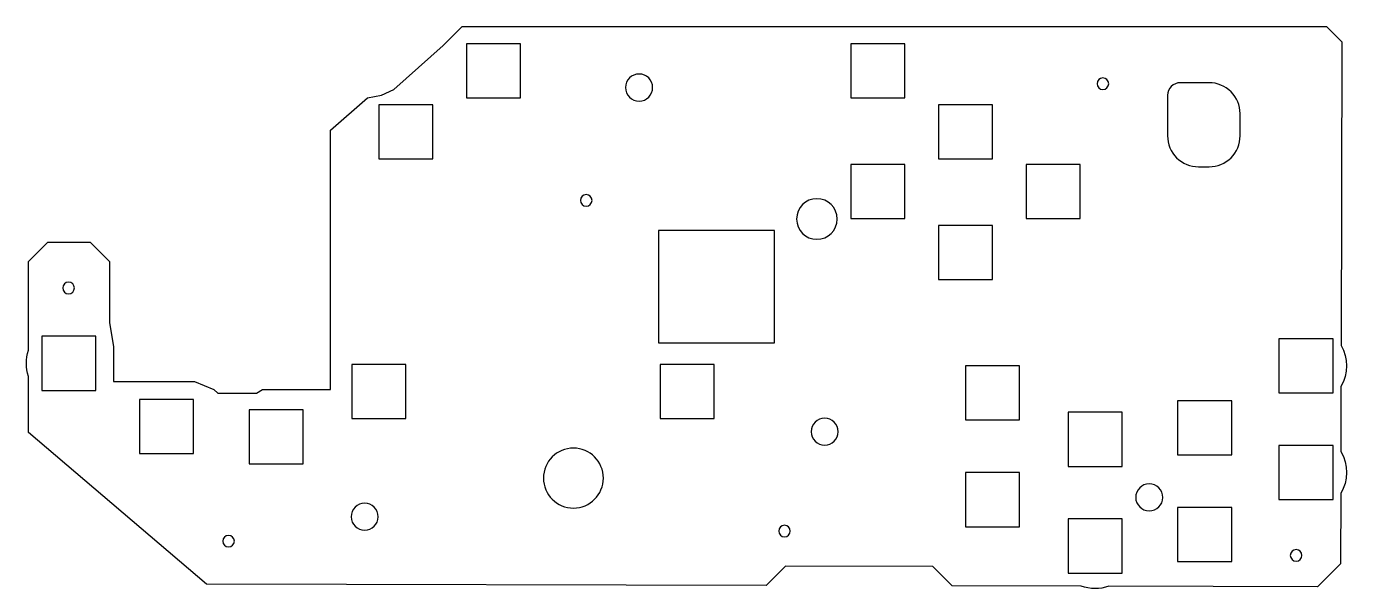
# Model space of a CAD drawing. Header units: millimetres. Extents: x -139 to 203, y -109 to 37.
import ezdxf

# ---------------------------------------------------------------- set-up
doc = ezdxf.new("R2010")
doc.units = ezdxf.units.MM
doc.layers.get('0').update_dxf_attribs({"linetype": 'CONTINUOUS'})

msp = doc.modelspace()

# ---------------------------------------------------------------- linework, layer by layer
for points in [[(-138, -53.72, -0.157874), (-138, -46.95), (-138, -24), (-133, -19), (-122, -19), (-117, -24), (-117, -39.81), (-116, -46), (-116, -55), (-95, -55), (-90.07, -57.05), (-89, -58), (-79, -58), (-77.47, -57.05), (-59.87, -57.05), (-59.87, 10), (-50.26, 18.38), (-46.66, 19.07), (-43.5, 20.5), (-30.7, 31.89), (-25.78, 36.81), (197.85, 36.81), (201.84, 32.81), (201.64, -45.68, -0.271223), (201.61, -56.29), (201.57, -73.17, -0.27824), (201.54, -84.02), (201.49, -102.15), (195.52, -108.13), (141.53, -107.99, -0.167091), (134.38, -107.97), (101, -107.89), (96, -102.88), (57.88, -102.78), (52.88, -107.77), (-91.96, -107.4), (-138, -68.21)], [(164.75, 0.5), (167.5, 0.5, 0.414214), (175.5, 8.5), (175.5, 14.25, 0.414214), (167.5, 22.25), (160, 22.25, 0.414214), (156.75, 19), (156.75, 8.5, 0.414214)]]:
    msp.add_lwpolyline(points, format="xyb", close=True)
for points in [[(-10.68, 18.32), (-10.68, 32.32), (-24.68, 32.32), (-24.68, 18.32)], [(88.77, 18.32), (88.77, 32.32), (74.77, 32.32), (74.77, 18.32)], [(-33.37, 2.55), (-33.37, 16.55), (-47.37, 16.55), (-47.37, 2.55)], [(111.45, 2.55), (111.45, 16.55), (97.45, 16.55), (97.45, 2.55)], [(88.77, -12.87), (88.77, 1.13), (74.77, 1.13), (74.77, -12.87)], [(134.11, -12.87), (134.11, 1.13), (120.11, 1.13), (120.11, -12.87)], [(25, -45), (55, -45), (55, -16), (25, -16)], [(111.45, -28.64), (111.45, -14.64), (97.45, -14.64), (97.45, -28.64)], [(-120.53, -57.34), (-120.53, -43.34), (-134.54, -43.34), (-134.54, -57.34)], [(199.56, -57.96), (199.56, -43.96), (185.56, -43.96), (185.56, -57.96)], [(-40.33, -64.6), (-40.33, -50.6), (-54.33, -50.6), (-54.33, -64.6)], [(39.41, -64.6), (39.41, -50.6), (25.41, -50.6), (25.41, -64.6)], [(118.47, -64.98), (118.47, -50.98), (104.47, -50.98), (104.47, -64.98)], [(-95.26, -73.64), (-95.26, -59.64), (-109.25, -59.64), (-109.25, -73.64)], [(173.34, -74), (173.34, -60), (159.34, -60), (159.34, -74)], [(-66.9, -76.36), (-66.9, -62.36), (-80.9, -62.36), (-80.9, -76.36)], [(144.99, -76.97), (144.99, -62.97), (130.98, -62.97), (130.98, -76.97)], [(199.56, -85.57), (199.56, -71.57), (185.56, -71.57), (185.56, -85.57)], [(118.47, -92.59), (118.47, -78.58), (104.47, -78.58), (104.47, -92.59)], [(173.34, -101.61), (173.34, -87.61), (159.34, -87.61), (159.34, -101.61)], [(144.99, -104.58), (144.99, -90.58), (130.98, -90.58), (130.98, -104.58)]]:
    msp.add_lwpolyline(points, close=True)
at = {"extrusion": (0, 0, -1)}
for centre, radius in [((-20, 21), 3.5), ((-140, 22), 1.5), ((-6.32, -8.18), 1.5), ((-66, -13), 5.25), ((127.62, -30.84), 1.5), ((-68, -68), 3.5), ((-3, -80), 7.75), ((-152, -85), 3.5), ((51, -90), 3.5), ((-57.62, -93.7), 1.5), ((86.23, -96.32), 1.5), ((-190, -100), 1.5)]:
    msp.add_circle(centre, radius, dxfattribs=at)

doc.saveas('drawing.dxf')
